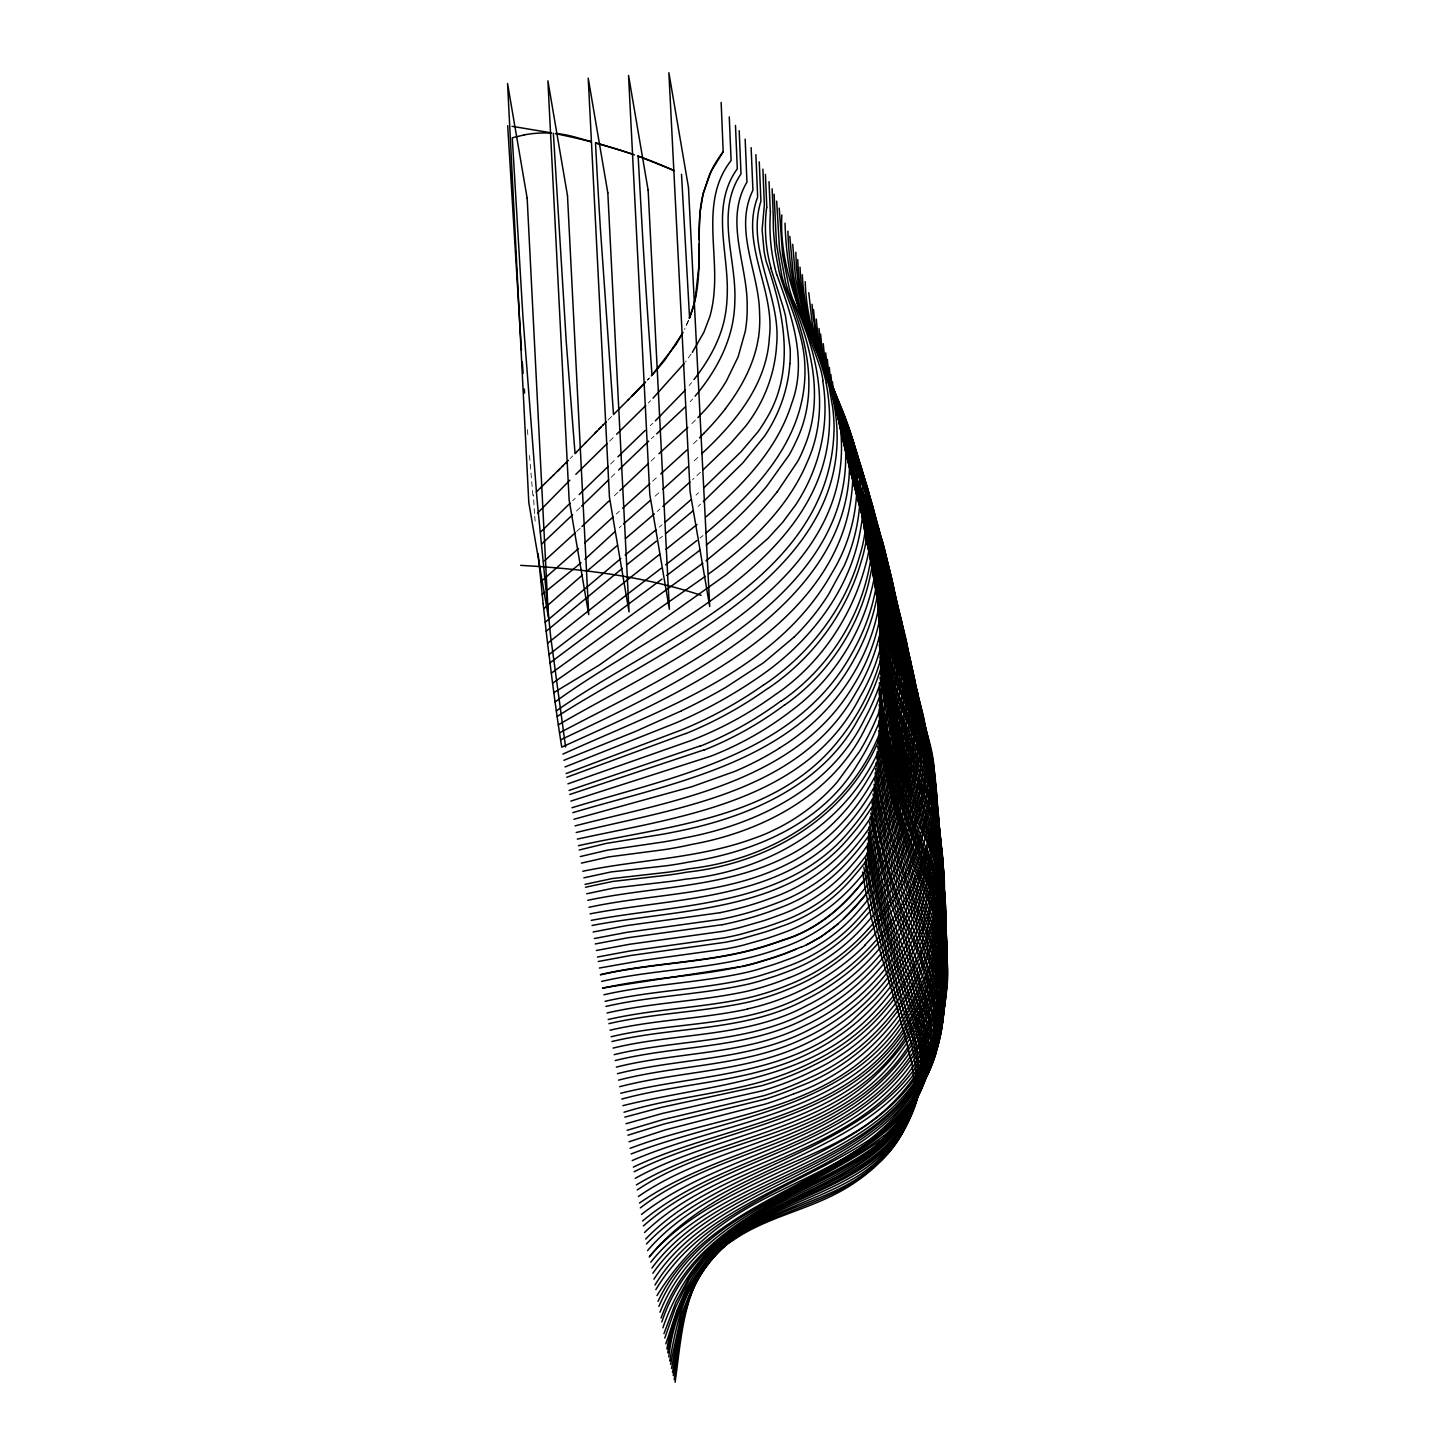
<?xml version="1.0" encoding="UTF-8"?>
<svg xmlns="http://www.w3.org/2000/svg" width="1455" height="1455" viewBox="0 0 1455 1455"><rect width="100%" height="100%" fill="white"/><g stroke="black" fill="none" stroke-linecap="round" stroke-linejoin="round"><path stroke-width="0.75" stroke-dasharray="5 3.75" d="M688.524 320.282L684.505 329.412M688.288 320.882L684.941 328.484M691.234 353.911L685.469 361.822M689.179 385.557L691.598 382.592M647.548 379.973L649.421 377.954M649.185 378.227L647.457 380.082M570.233 458.507L572.761 455.924M648.202 403.071L650.621 400.616M608.026 420.022L611.682 416.366M534.476 513.579L533.439 494.773M610.645 464L615.465 459.216M611.209 477.313L616.156 472.439M695.435 420.095L690.379 425.024M609.627 441.138L614.319 436.536M697.109 440.247L692.271 444.957M580.108 507.577L574.125 513.324M572.67 500.72L575.252 498.247M614.392 495.791L618.466 491.899M650.258 425.66L652.804 423.241M697.836 457.452L691.725 463.127M576.58 531.548L580.618 527.783M651.094 460.962L656.314 456.124M700.492 472.257L692.58 479.623M695.963 495.137L698.582 492.718M616.265 514.07L619.43 511.178M651.367 438.664L654.004 436.264M652.568 481.241L658.006 476.403M619.303 527.747L621.358 525.892M698.054 506.431L700.692 504.067M658.769 492.899L652.549 498.428M657.205 511.433L660.061 508.923M659.188 527.183L662.17 524.709M699.964 538.041L703.038 535.531M659.479 538.659L662.534 536.204M534.694 516.143L535.276 522.472M532.857 495.337L529.438 454.597M527.419 429.607L528.074 437.9M692.653 398.961A224.125 208.32 -9.7 0 1 690.179 401.726"/><path stroke-width="1.5" d="M699.164 229.963L699.146 237.292M699.182 229.144L699.819 214.522M919.142 724.736L918.632 743.523M877.838 588.329C875.91 636.835 891.333 683.523 913.358 726.154C925.398 751.107 934.874 777.643 937.165 805.433C940.676 845.119 932.146 885.513 915.104 921.379C893.134 967.229 856.649 1006.278 810.853 1028.885C751.18 1060.859 681.522 1057.512 617.429 1073.681M699.127 263.355L699.237 248.696M878.074 590.421C876.983 659.388 934.656 712.986 934.692 782.335C937.202 820.856 927.271 859.378 910.339 893.788C888.641 939.257 851.502 976.778 806.379 999.185C746.561 1031.759 676.357 1025.957 611.937 1041.525M699.109 264.173L695.326 298.202M878.402 593.276C880.402 660.334 936.438 713.441 934.474 782.135C936.147 820.056 925.689 857.686 908.72 891.351C886.368 937.147 848.138 974.468 802.251 996.493C743.105 1027.357 674.374 1021.428 611.118 1036.76M878.729 596.15C875.31 668.136 935.711 723.79 935.965 795.521C938.02 834.006 928.454 872.618 911.376 906.992C889.332 952.279 852.248 989.891 806.961 1012.062C747.47 1043.762 678.03 1038.943 614.174 1054.657M879.02 598.732C879.111 669.664 939.748 725.609 935.656 798.122C935.983 834.461 926.071 870.454 909.739 902.755C887.786 947.132 851.011 983.653 806.67 1005.623C747.015 1037.779 677.193 1032.432 613.064 1048.091M879.347 601.588C874.2 679.249 941.276 739.431 937.42 817.219C937.165 853.539 927.817 889.733 911.03 921.888C888.041 967.211 850.102 1004.696 803.869 1026.066C745.451 1055.184 678.339 1051.492 616.302 1067.115M880.311 610.154C872.454 690.652 940.221 752.981 939.202 832.296C939.348 869.308 930.582 906.592 913.14 939.293C889.296 983.653 852.521 1021.701 806.67 1043.271C748.27 1071.989 681.54 1070.589 619.648 1086.703M919.014 733.957L918.287 748.143M922.161 747.306L920.451 770.732M879.657 604.462C877.401 678.23 941.021 735.903 936.802 810.635C936.765 846.956 927.217 883.076 910.594 915.286C888.332 959.463 851.775 996.166 807.216 1017.845C747.87 1049.164 678.776 1044.745 615.174 1060.55M879.984 607.281C872.927 686.378 939.821 747.524 938.584 825.694C938.821 863.543 929.672 901.591 911.867 935.019C888.005 979.888 849.938 1017.354 803.578 1038.543C745.651 1066.406 679.721 1064.333 618.52 1080.137M779.516 748.034C828.659 717.988 866.071 668.336 877.82 611.609C892.37 554.119 872.4 496.519 847.501 445.121A306.769 285.162 -9.7 0 1 829.314 367.442M699.891 213.721L703.02 194.315L708.912 176.219A117.109 108.852 -9.7 0 1 709.913 173.927L710.258 173.181A110.18 102.414 -9.7 0 1 723.19 151.72L721.153 102.414M917.85 752.762L918.214 747.852M920.997 766.13L922.07 728.864M917.305 757.364L917.778 752.471M916.686 761.965L917.25 757.073M920.378 770.423L917.196 789.137M675.102 1382.25C682.268 1332.162 683.668 1270.488 732.356 1240.788A148.774 138.298 -9.7 0 1 741.486 1234.877C772.387 1216.435 808.289 1208.941 839.79 1191.736A179.965 167.289 -9.7 0 0 857.413 1180.823C880.893 1164.309 901.773 1141.866 910.175 1113.875M674.211 1379.649C679.685 1342.947 681.231 1303.589 701.419 1271.215A96.685 89.864 -9.7 0 1 706.675 1263.795C740.831 1220.963 798.486 1212.87 844.191 1187.789A163.124 151.629 -9.7 0 0 875.928 1164.8C916.104 1132.881 924.343 1077.209 907.411 1031.159C889.205 977.542 873.618 922.961 863.797 867.125M673.229 1375.575L681.14 1326.596L689.415 1297.824M916.614 761.656L915.104 771.095M672.501 1372.52L680.449 1327.124L689.288 1297.514M919.742 775.024L916.086 793.793M758.492 337.269C754.527 363.623 741.45 387.667 725.445 408.619M668.773 1356.951C675.065 1301.516 705.057 1248.79 754.508 1221.291C803.869 1188.553 869.635 1176.277 903.992 1124.133A138.898 129.113 -9.7 0 0 919.669 1090.068C930 1055.675 921.379 1019.264 909.375 986.526C889.787 938.748 877.438 888.496 867.944 837.844M671.519 1368.428L680.813 1321.286L691.434 1290.803A147.392 137.006 -9.7 0 1 726.736 1244.28M669.755 1361.025C674.811 1332.689 680.685 1303.771 695.308 1278.599A132.096 122.784 -9.7 0 1 702.165 1268.105L710.586 1257.611M670.537 1364.353L681.122 1315.411L693.562 1284.074M915.886 766.239L913.049 780.426M667.809 1352.859C676.229 1294.277 711.531 1240.751 765.003 1214.252C812.836 1186.098 872 1169.802 904.428 1121.423A140.789 130.859 -9.7 0 0 921.67 1083.047C930.982 1048.528 921.943 1012.462 909.83 979.87C890.024 932.582 877.802 882.639 868.399 832.369M695.144 299.002L693.326 306.187M666.881 1349.021C677.102 1293.368 710.004 1241.351 761.129 1215.18C805.634 1189.681 857.65 1173.949 892.77 1134.627A140.953 131.023 -9.7 0 0 901.827 1123.351A145.391 135.133 -9.7 0 0 922.234 1081.411C932.801 1045.436 923.07 1007.606 910.266 973.595C890.26 926.762 878.147 877.147 868.817 827.222M914.067 775.46L909.12 793.975M925.853 824.458L917.359 852.139A287.817 267.52 -9.7 0 1 897.335 894.498M927.453 830.969L920.542 854.121A285.144 265.046 -9.7 0 1 895.553 906.119L874.182 935.001A215.54 200.353 -9.7 0 1 864.743 945.168M916.013 793.484L913.522 803.051M935.583 1053.365C950.733 1008.679 930.4 963.974 914.177 922.943C895.025 880.111 882.548 834.661 873.582 788.701M914.777 798.122L912.103 807.652M693.089 306.969L689.434 317.972M910.557 789.665L904.537 807.962M664.771 1338.054L675.557 1307.317L688.106 1281.509M665.844 1343.893L677.048 1310.137L686.524 1288.257A168.671 156.794 -9.7 0 1 720.389 1243.17C771.459 1194.628 848.229 1184.061 895.298 1130.48A139.916 130.059 -9.7 0 0 906.138 1116.331A145.245 135.024 -9.7 0 0 926.78 1064.533C932.801 1028.139 920.651 991.964 907.556 958.463C888.841 914.868 878.474 868.38 869.417 821.966M937.093 1032.159L943.404 1008.77A242.148 225.089 -9.7 0 0 946.023 992.947C952.443 956.844 939.53 921.724 925.053 889.314C902.573 840.681 888.769 788.792 878.584 736.339M910.612 812.236L912.03 807.343M663.953 1333.635L675.811 1302.352L689.761 1276.326A154.466 143.59 -9.7 0 1 696.054 1267.396L704.657 1257.029M886.55 712.859C861.669 802.924 779.625 858.323 689.725 868.69A351.546 326.775 -9.7 0 1 667.572 872.254L612.282 878.529L585.037 884.367M887.241 715.733C862.142 807.07 778.37 862.106 687.451 872.091A356.912 331.758 -9.7 0 1 668.063 875.092L612.791 881.439L585.528 887.241M888.805 722.262C863.997 814.291 777.225 870.199 685.796 879.129A387.812 360.494 -9.7 0 1 669.173 881.566L613.919 888.023L586.656 893.788M890.387 728.773C873.546 783.136 836.389 832.406 784.645 857.577C723.353 888.096 653.222 886.313 587.765 900.318M892.061 735.757C875.146 790.083 838.08 839.553 786.227 864.652C724.826 895.316 654.532 893.134 588.966 907.302M906.156 803.415L907.702 798.85M910.539 811.926L905.519 826.185M934.365 1052.147C952.134 1011.771 941.785 967.52 924.653 929.108C902.755 878.893 884.949 826.913 875.11 772.878M928.381 1071.753C947.569 1027.667 930.909 980.434 914.158 938.711C894.407 894.17 881.548 846.956 872.454 799.177M908.957 816.491L892.606 854.503M689.306 318.318C703.62 283.907 697.109 246.241 700.237 210.193A145.591 135.333 -9.7 0 1 703.383 192.788L711.113 171.326L723.226 151.738M902.737 812.799L904.483 807.671M926.435 1076.391C946.605 1031.668 929.981 983.253 912.831 940.748C893.388 896.68 881.093 849.92 872.072 802.705M932.619 1058.913C951.534 1018.882 941.858 974.268 924.725 935.729C902.9 885.113 884.258 833.042 874.546 778.589M662.88 1327.797C676.411 1288.493 700.419 1252.537 734.921 1228.729A351.764 326.975 -9.7 0 1 745.96 1220.763C785.682 1191.736 833.188 1175.986 873.236 1147.595A159.122 147.901 -9.7 0 0 928.69 1069.407L932.91 1050.274L934.037 1030.977A138.261 128.513 -9.7 0 0 933.419 1021.756L929.327 999.021A362.804 337.233 -9.7 0 0 923.834 979.451C902.755 923.47 880.566 867.544 871.527 807.943M900.845 817.619L902.682 812.508M895.025 786.646L884.313 810.126M898.863 822.384L900.79 817.31M903.519 830.696C890.533 864.034 868.981 893.388 843.755 918.523M661.807 1321.977C694.653 1222.418 803.124 1194.628 880.239 1140.52M898.808 822.093L894.643 831.842M661.079 1318.03C696.727 1218.272 807.889 1194.009 883.785 1135.755M896.735 826.84L892.37 836.498M659.988 1312.21C699.509 1211.833 814.873 1193.027 889.005 1128.698A167.252 155.467 -9.7 0 0 932.764 1060.222C948.733 1016.863 930.563 972.34 914.668 932.055C894.989 887.987 882.112 841.245 873.018 793.939M920.888 955.553C898.481 1001.458 862.688 1041.525 816.237 1063.932A283.616 263.628 -9.7 0 1 761.693 1085.703L661.225 1107.4L624.832 1117.149M890.005 841.117L892.315 836.207M682.995 332.395L676.32 343.98M658.915 1306.372C702.238 1205.595 822.366 1192.554 894.207 1121.66M682.45 333.45L665.081 359.731M887.532 845.682L889.951 840.826M884.64 850.684L887.477 845.373M890.042 858.777L877.601 878.42M658.006 1301.388C716.951 1176.095 909.684 1184.843 939.675 1038.088C950.224 994.929 928.545 953.953 913.576 914.813C894.971 873.145 882.912 828.895 874.055 784.227M897.28 894.479C873.073 936.056 835.497 969.921 790.847 988.163A244.585 227.362 -9.7 0 1 746.415 1002.55C700.983 1012.153 654.168 1013.153 608.881 1023.647M884.585 850.393C861.16 889.532 828.422 926.526 783.39 940.148A414.839 385.611 -9.7 0 1 766.858 945.75C712.968 963.137 655.441 962.137 600.533 974.85M881.566 855.322C858.032 892.17 826.495 926.926 783.336 939.839A413.729 384.575 -9.7 0 1 766.803 945.441C712.914 962.846 655.405 961.846 600.479 974.559M675.866 344.69L652.004 375.135L648.039 319.973A387.539 15.732 86.2 0 1 642.71 237.765L638.145 156.176M692.362 352.31L703.856 332.358L709.876 316.499A140.789 130.859 -9.7 0 0 714.078 292.055C717.933 248.205 701.074 198.662 731.101 160.541L729.264 116.927M655.841 1289.657C702.929 1211.324 795.503 1187.498 867.78 1140.884M655.005 1285.056C720.443 1176.64 886.022 1180.114 932.364 1055.784C952.207 1014.044 944.259 966.757 925.544 926.399C903.41 875.619 885.495 823.039 875.564 768.422M653.913 1279.181C722.953 1173.603 890.315 1176.186 934.346 1049.019C952.37 1007.806 944.786 961.719 926.453 922.234C903.955 871.018 886.222 817.837 876.146 762.711M874.237 883.476C855.158 909.83 831.533 933.946 801.341 947.223M649.185 1257.047C678.539 1220.709 719.716 1196.865 761.311 1177.004A558.047 518.726 -9.7 0 1 776.934 1169.638C814.473 1152.833 854.194 1138.046 885.131 1109.947A192.969 179.383 -9.7 0 0 936.965 1032.122M693.962 379.591C707.276 362.531 718.534 343.38 723.772 322.21A144.482 134.297 -9.7 0 0 727.082 297.802C729.773 254.952 709.567 207.174 737.303 168.798L735.484 125.476M652.84 1273.307C724.517 1171.33 890.133 1173.421 934.165 1047.2C951.643 1006.296 947.078 960.009 928.345 920.524C905.192 868.053 886.986 813.527 876.71 757M777.006 492.172L797.795 461.253A144.682 134.497 -9.7 0 0 804.179 447.431C825.676 396.197 809.98 340.488 788.628 292.237A193.297 179.674 -9.7 0 1 785.464 281.779L779.534 249.296L776.679 201.172M684.25 363.386L653.059 398.143M664.553 360.385L659.752 366.26M651.876 1268.087C726.081 1167.692 894.989 1171.093 935.565 1041.198C951.952 1000.003 947.187 953.989 928.254 914.649C905.028 862.524 887.423 808.107 877.129 751.889M659.206 366.915L651.276 375.936M685.469 389.922L655.35 420.841M650.785 1262.213C728.919 1163.873 901.3 1167.292 937.82 1032.013C953.243 990.309 946.041 944.75 927.162 905.574C904.101 854.667 887.841 801.068 877.601 746.124M647.602 1250.536C730.119 1153.87 908.938 1156.507 941.039 1013.789C954.171 971.74 945.568 927.017 926.671 888.278C903.391 838.171 888.896 784.718 878.675 730.556M868.435 928.799C847.065 952.934 820.147 972.086 790.229 984.126A251.224 233.528 -9.7 0 1 747.433 998.021C701.456 1007.933 654.041 1008.933 608.172 1019.518M713.896 1256.665C752.253 1213.888 811.963 1204.722 858.959 1175.367A143.481 133.369 -9.7 0 0 873.546 1164.437A147.228 136.843 -9.7 0 0 894.479 1142.557C924.944 1107.601 923.452 1058.04 908.629 1016.936C889.733 965.392 875.364 912.321 865.634 858.286M537.604 513.033L569.869 480.205M645.656 381.992L628.251 399.798M644.583 383.138L641.091 386.775M697.927 417.585L705.166 409.855A190.932 177.474 -9.7 0 0 726.463 380.864L738.14 356.802L745.233 331.522A150.593 139.989 -9.7 0 0 747.179 307.205C748.052 265.647 723.79 221.16 746.961 182.057L745.16 139.189M640.509 387.376L639.345 388.576M579.49 449.049L586.22 442.156M704.22 433.063L699.491 437.864M575.744 452.887L580.29 448.231M585.201 443.175L596.859 431.28M638.745 389.176L637.581 390.395M576.198 452.414L575.052 453.596L566.286 342.362L553.373 133.26M685.269 406.945L656.66 433.863M594.64 433.554L599.496 428.625M635.799 392.195L636.981 390.995M635.217 392.795L631.634 396.397M600.097 428.006L603.152 424.933M568.432 460.326L553.027 475.603M598.823 429.298L600.788 427.315M540.387 532.239L570.087 503.194M649.712 1256.338C731.501 1160.417 906.611 1162.345 939.966 1022.865C954.698 979.67 944.222 933.874 925.016 894.061C902.609 845.119 888.187 793.139 878.056 740.359M606.189 421.859L602.752 425.333M565.504 463.272L567.159 461.617M645.765 405.527L616.665 434.245M628.651 399.398L613.501 414.529L600.278 227.016A439.119 17.824 86.2 0 1 595.495 142.917M562.267 466.509L563.34 465.436M646.475 1243.97C733.356 1151.924 913.394 1150.305 941.985 1004.714C954.571 961.282 943.167 916.268 923.961 876.819C901.591 828.604 888.914 776.825 878.856 724.826M536.277 491.972L545.207 483.224M557.501 471.22L559.611 469.147M608.226 466.382L579.145 494.555M617.902 456.834L645.147 430.462M575.834 474.33L607.281 443.448M618.63 470.001L648.73 441.083M541.769 486.57L540.696 487.643M608.736 479.75L581.618 506.122M550.226 478.349L553.864 474.785M544.97 483.46L551.081 477.495M572.633 514.743L541.86 543.897M701.856 453.633C734.957 422.859 766.894 384.502 769.368 337.324C775.224 289.618 739.868 243.985 757.655 197.025L755.873 154.685M619.812 490.608L648.494 463.399M608.972 500.957L581.964 526.528M793.757 637.326L763.802 662.571L726.1 687.197A595.841 553.846 -9.7 0 1 681.467 710.768M703.802 487.862L740.959 451.832L757.946 431.862A138.734 128.949 -9.7 0 0 765.203 420.731C796.176 371.734 784.081 312.479 766.185 261.445A182.948 170.053 -9.7 0 1 764.057 251.006L762.111 229.799L764.366 204.937L762.875 169.198M687.397 449.613L660.716 473.966M703.129 469.801L730.355 443.648L745.76 426.042A161.396 150.011 -9.7 0 0 775.169 358.239A150.629 140.026 -9.7 0 0 776.606 344.999C781.39 295.856 745.869 250.133 760.91 201.117L759.255 161.905M645.638 1239.06C718.115 1163.836 837.352 1158.598 904.792 1077.609C936.165 1038.106 952.425 985.708 945.241 935.456A155.812 144.827 -9.7 0 0 942.967 924.252L935.929 902.264L912.267 844.955L900.736 812.654L891.497 778.352L878.929 720.516M687.815 427.461L658.933 453.705M575.234 532.803L544.552 560.793M689.925 482.06L662.898 506.431M613.101 516.962L584.783 542.861M687.633 466.891L662.898 489.207M622.595 508.286L649.839 483.678M703.329 501.684L742.741 462.999L764.584 436.082A163.597 152.066 -9.7 0 0 789.883 363.586M615.192 531.439L584.965 559.247M690.688 499.956L665.135 522.218M578.526 548.535L540.878 581.691M543.697 608.845L582.491 574.961M623.431 524.055L650.476 500.265M545.17 622.267L620.849 558.556M644.529 1232.512C720.571 1159.544 843.082 1154.579 908.247 1068.116C937.384 1028.649 952.625 977.724 944.841 928.854A161.05 149.701 -9.7 0 0 942.476 917.65C918.069 850.902 887.877 786.355 879.038 714.732M654.35 513.924L625.505 538.605M692.707 511.105L665.59 533.73M706.057 516.852C742.068 485.715 777.297 449.795 791.793 403.199C807.725 359.985 791.575 315.48 776.843 274.649M546.189 631.234L622.322 568.359M726.682 1244.225C766.621 1208.196 821.711 1198.156 865.416 1168.292A143.008 132.914 -9.7 0 0 879.111 1157.271A146.173 135.879 -9.7 0 0 898.863 1135.264C927.89 1099.653 924.452 1050.801 909.757 1010.243C890.424 959.391 876.383 906.738 866.671 853.23M542.188 594.531L544.679 592.421M587.456 570.742L617.557 545.298M706.093 532.985C752.562 493.718 800.414 444.848 804.67 380.573A149.192 138.68 -9.7 0 0 804.906 367.642C804.488 337.178 791.356 309.26 781.753 280.96A193.879 180.22 -9.7 0 1 778.934 270.776L775.297 251.351L773.533 231.636A303.822 282.416 -9.7 0 1 773.278 215.849L772.132 188.804M838.444 923.725L821.093 936.838L806.434 944.877M643.401 1225.947C721.353 1156.434 842.918 1150.923 907.538 1064.096C937.275 1023.938 953.098 972.031 944.441 922.234A166.907 155.139 -9.7 0 0 941.985 911.048A182.839 169.944 -9.7 0 0 940.076 904.373C914.213 841.063 888.205 777.461 879.147 708.967M832.078 385.066L842.609 412.511A258.026 239.839 -9.7 0 1 844.591 418.749L849.12 436.427A232.764 216.358 -9.7 0 1 852.066 454.56C866.543 617.411 681.267 692.616 561.757 747.143A840.444 34.102 86.2 0 1 555.082 702.001A894.407 36.302 86.2 0 1 552.245 680.649L547.571 643.292L659.697 554.282M547.135 590.366L574.58 568.159A353.383 328.484 -9.7 0 0 580.963 562.758M696.963 524.528L665.972 549.39M656.205 529.656L625.159 555.046M726.609 1236.15C767.021 1201.666 819.147 1186.334 862.888 1157.125A211.502 196.607 -9.7 0 0 871.781 1150.76L888.423 1136.646L900.663 1123.424A136.825 127.185 -9.7 0 0 910.757 1109.31A144.863 134.66 -9.7 0 0 929.909 1052.692A136.77 127.131 -9.7 0 0 930.473 1040.561L928.708 1019.9L923.579 996.239L889.751 900.263L880.657 865.78L870.217 816.91M706.293 545.116L721.516 532.403A406.654 377.991 -9.7 0 0 766.73 486.225L788.974 455.233A157.413 146.318 -9.7 0 0 796.031 441.392C820.82 390.959 805.724 334.45 784.736 285.871A192.751 179.165 -9.7 0 1 781.771 275.559L776.424 243.785L774.115 194.188M626.978 564.631L656.405 541.115M696.872 540.533L665.644 564.849M642.564 1221.036C722.462 1153.651 844.991 1147.977 908.557 1059.04C937.711 1018.664 953.28 966.902 944.131 917.287A170.963 158.922 -9.7 0 0 941.621 906.101A199.335 185.276 -9.7 0 0 938.257 895.043C911.648 833.879 888.532 771.15 879.238 704.657M548.935 654.605L661.134 568.305M700.073 550.063L666.772 575.471M705.984 560.884L736.612 535.658A362.586 337.033 -9.7 0 0 776.915 492.117M549.972 662.88L661.97 579.072M733.975 1237.132C775.333 1203.758 829.532 1192.827 871.891 1161.199A136.534 126.912 -9.7 0 0 884.513 1150.105A142.244 132.223 -9.7 0 0 905.683 1123.151C929.436 1087.231 923.98 1041.926 910.248 1003.568C890.606 953.243 876.838 900.881 867.144 847.756M638.381 1196.501C721.316 1138.792 841.863 1138.829 902.791 1048.855C937.748 1001.731 956.499 939.202 939.584 881.475A209.738 194.97 -9.7 0 0 936.02 870.545C908.338 810.908 888.114 748.288 879.347 682.886M702.82 563.303L551.281 673.21M641.437 1214.47C723.808 1149.777 847.992 1144.285 909.902 1052.292C938.493 1011.698 952.752 959.954 943.658 910.666A169.908 157.922 -9.7 0 0 941.112 899.499A186.258 173.145 -9.7 0 0 939.148 892.843C912.703 830.314 888.059 766.803 879.293 698.855M785.063 704.747C851.193 658.315 889.896 571.36 868.344 491.608M708.585 573.961C748.907 544.697 787.373 509.123 807.107 462.363C831.569 408.819 816.437 349.164 792.502 298.602A195.989 182.184 -9.7 0 1 789.156 287.981L782.608 254.807L779.225 208.156M705.366 576.326L552.573 683.213M781.426 700.946C846.01 656.751 885.204 574.07 869.253 496.1M640.327 1207.905C694.508 1166.219 763.438 1153.269 823.184 1122.078A284.18 264.155 -9.7 0 0 850.029 1106.273C915.541 1063.896 957.645 982.289 943.076 904.064A174.6 162.305 -9.7 0 0 940.457 892.915A218.614 203.209 -9.7 0 0 935.42 877.492C908.229 818.765 888.368 757.109 879.075 692.871M553.809 692.635L599.424 664.971L725.663 575.089L767.767 538.641L782.772 522.2L795.976 504.449A194.661 180.947 -9.7 0 0 822.73 380.774M639.491 1203.067C726.791 1141.684 858.159 1137.755 914.777 1035.76C941.767 992.346 954.043 938.038 939.966 888.059A241.33 224.325 -9.7 0 0 933.201 868.289C905.847 811.454 888.55 750.762 878.929 688.47M767.785 688.597C812.272 658.697 846.283 613.173 861.16 561.594C880.766 500.174 853.43 439.501 829.75 383.774M637.254 1189.935C711.331 1140.174 811.235 1139.174 876.728 1074.172C906.283 1046.327 927.599 1010.061 938.948 971.158C953.916 924.016 943.677 873.382 921.488 830.35C898.208 782.372 889.06 729.555 880.02 677.466M763.511 685.105C809.053 654.695 844.882 608.645 859.741 555.664C879.202 493.973 851.393 433.535 827.859 377.627M739.904 1231.403C787.592 1195.555 852.157 1185.952 892.643 1140.12A139.553 129.713 -9.7 0 0 913.394 1107.328C930.218 1071.753 922.488 1031.122 909.793 995.675C890.151 946.587 877.11 895.225 867.507 843.318M869.09 1151.687C825.858 1181.533 774.478 1197.701 733.229 1230.766A217.322 202.009 -9.7 0 0 704.584 1256.975M555.082 701.965C662.243 623.213 857.813 551.19 826.131 383.029M636.399 1184.879C723.117 1132.627 843.773 1131.208 904.428 1039.252C936.493 993.983 954.153 936.02 942.022 880.821A167.943 156.122 -9.7 0 0 939.075 869.781L910.739 800.777L899.681 768.331A400.016 371.825 -9.7 0 1 895.589 752.926L880.53 673.265M556.319 710.913C659.17 638.29 833.551 577.49 834.097 425.678A224.816 208.974 -9.7 0 0 832.66 407.218L829.568 389.431M557.12 716.551C669.264 644.238 872.618 565.104 831.805 393.614A250.205 232.582 -9.7 0 0 824.458 369.734M635.271 1178.314C723.644 1129.226 844.1 1126.988 904.719 1034.869C936.947 988.818 953.662 929.945 941.476 874.219A164.579 152.975 -9.7 0 0 938.475 863.179L910.939 796.667L899.754 764.275A392.959 365.26 -9.7 0 1 895.007 746.379L880.511 667.409M558.32 724.881C674.902 656.551 879.948 574.143 835.243 400.016M559.52 732.865C679.794 669.1 886.404 581.6 838.698 406.418A269.139 250.187 -9.7 0 0 833.497 390.086L827.804 375.135M634.162 1171.748C725.499 1125.315 849.083 1122.205 907.884 1025.684C937.929 979.688 953.098 921.997 940.785 867.617A167.125 155.358 -9.7 0 0 937.711 856.595L910.084 790.101L899.717 760.219A388.649 361.258 -9.7 0 1 894.279 739.831L880.166 661.352M560.593 739.868C684.65 680.922 891.988 588.275 841.808 412.292A252.606 234.819 -9.7 0 0 839.881 406.054L815.491 344.58A299.584 278.469 -9.7 0 1 797.722 259.572M633.362 1167.11C725.299 1123.315 848.683 1119.241 907.065 1023.302C937.857 976.796 953.007 918.05 940.294 862.979A168.707 156.831 -9.7 0 0 937.184 851.957L910.43 787.937L899.899 758.091A387.539 360.24 -9.7 0 1 893.752 735.212L879.929 657.06M681.486 710.804L635.399 731.483L563.922 760.292M632.234 1160.544C726.481 1119.623 850.32 1114.748 908.175 1016.572C938.402 969.885 952.625 911.139 939.603 856.377A171.035 158.995 -9.7 0 0 936.42 845.373L910.539 783.827L899.863 754.017A384.793 357.675 -9.7 0 1 893.024 728.664L879.602 651.003M562.903 754.126C660.334 709.804 776.643 671.81 832.205 572.488C859.068 528.583 863.997 473.712 847.392 425.187A268.575 249.642 -9.7 0 0 845.337 418.967L833.533 389.049M801.323 946.932L785.627 953.516A410.837 381.883 -9.7 0 1 772.514 958.081L756.818 962.883A285.835 265.701 -9.7 0 1 747.179 965.411L742.068 966.629M631.124 1153.979C727.427 1116.331 852.175 1109.747 909.302 1009.825C938.821 962.937 952.498 904.228 938.948 849.775A175.819 163.433 -9.7 0 0 935.656 838.789L909.648 777.261L899.045 747.452A379.973 353.183 -9.7 0 1 892.279 722.098L879.257 644.929M793.648 1093.869C873.837 1065.988 932.71 989.909 942.549 906.101A210.466 195.643 -9.7 0 0 942.913 864.616M789.265 977.724C817.019 966.975 842.136 949.788 862.269 927.854A253.861 235.965 -9.7 0 0 897.717 879.238L909.193 855.704A319.373 296.875 -9.7 0 0 914.831 841.481L923.252 813.8A240.493 223.543 -9.7 0 0 927.562 744.669M796.121 949.151L785.573 953.225A415.475 386.212 -9.7 0 1 772.46 957.79L756.764 962.592A283.507 263.537 -9.7 0 1 747.143 965.12C699.782 976.651 650.367 977.178 602.825 988.236M685.778 733.484L566.813 777.261M699.928 746.015L569.051 790.447M704.093 749.871L569.742 794.485M630.088 1148.359C714.114 1116.076 816.873 1112.948 881.384 1042.035A254.752 236.801 -9.7 0 0 915.668 994.911L925.071 976.36A223.779 208.01 -9.7 0 0 930.8 962.119L940.003 928.563L944.35 893.079A189.768 176.401 -9.7 0 0 940.494 851.557A180.384 167.671 -9.7 0 0 935.692 834.788L907.065 766.694L895.534 731.72A367.842 341.925 -9.7 0 1 890.733 711.44L879.257 639.927M565.049 766.949L675.938 722.917A454.451 422.441 -9.7 0 0 756.018 679.012C807.289 644.947 849.756 592.294 860.323 530.475C874.655 459.053 831.969 396.087 809.98 331.34M629.033 1141.793L665.19 1129.935L765.566 1103.999A347.072 322.61 -9.7 0 0 793.63 1093.851M566.177 773.533L681.558 729.937A399.507 371.352 -9.7 0 0 763.438 685.014M627.923 1135.209L664.135 1123.987L764.548 1099.325M567.923 783.845L690.252 740.831A355.547 330.503 -9.7 0 0 775.26 694.672C819.11 665.008 850.648 618.757 864.761 567.977C883.24 507.231 855.304 447.794 832.387 392.759M627.087 1130.299L663.353 1119.513L763.784 1095.724A312.734 290.691 -9.7 0 0 809.999 1077.591C892.151 1041.544 947.351 951.752 943.022 862.251A211.048 196.17 -9.7 0 0 932.51 812.909L904.846 748.961A307.805 286.108 -9.7 0 1 899.445 734.011L889.478 694.599L880.111 632.216M570.851 801.105L710.895 756.163A310.206 288.345 -9.7 0 0 791.011 710.949C830.987 681.486 859.814 637.454 871.709 589.33C886.677 530.566 864.87 472.275 840.353 419.567A323.701 300.894 -9.7 0 1 823.275 343.689M625.959 1123.733L662.298 1113.457L762.729 1090.704A297.093 276.159 -9.7 0 0 813.109 1070.735C884.022 1037.851 933.546 965.192 941.912 887.914A209.247 194.497 -9.7 0 0 942.804 864.852A215.904 200.681 -9.7 0 0 936.056 819.456A213.539 198.498 -9.7 0 0 931.873 806.306L903.992 742.396A275.65 256.226 -9.7 0 1 898.608 727.445L889.005 688.488L880.475 629.488M571.979 807.725C672.756 776.806 795.303 755.09 851.321 654.386C866.489 628.014 876.547 598.423 878.093 567.905C883.585 519.271 862.833 474.203 843.809 430.971A321.173 298.53 -9.7 0 1 825.749 352.91M572.815 812.672C673.701 782.535 796.74 762.438 852.83 661.57C868.035 635.198 877.874 605.553 879.748 575.089C885.313 526.601 865.216 481.314 845.846 438.282A316.772 294.456 -9.7 0 1 827.349 359.385M573.943 819.274L691.78 786.737L734.284 771.587A299.603 278.487 -9.7 0 0 779.571 748.106M575.071 825.894C675.356 799.941 796.994 782.317 854.449 683.868C872.582 654.423 882.221 620.176 883.967 585.747C888.641 537.95 867.835 494.045 849.083 451.65M576.198 832.515C676.902 807.98 799.577 793.139 855.922 692.616C873.964 663.153 883.694 628.996 885.695 594.604C890.733 546.062 870.072 501.157 850.684 458.198M577.308 839.117C679.958 816.582 806.634 802.087 860.16 696.672C902.918 623.468 891.533 536.84 852.266 464.727M578.435 845.701C669.155 825.312 777.334 819.092 839.444 739.376C883.058 684.705 901.063 609.463 882.403 541.569M579.163 849.993L606.353 843.391L661.516 834.424A405.163 376.609 -9.7 0 0 675.356 831.787C746.906 817.765 822.366 786.337 858.414 718.825C890.769 665.026 899.954 597.241 881.13 537.15M623.995 1112.238C668.773 1098.38 715.842 1094.542 760.91 1081.92A275.086 255.698 -9.7 0 0 818.583 1058.803C875.292 1029.467 917.796 974.759 934.474 913.376A268.884 249.933 -9.7 0 0 937.675 899.499L940.53 881.021A224.961 209.12 -9.7 0 0 936.947 816.855A218.596 203.191 -9.7 0 0 930.563 794.812C905.228 741.395 883.112 686.087 880.548 626.068M580.29 856.558L607.481 850.157L662.698 842.063A369.17 343.162 -9.7 0 0 684.85 837.844C757.564 824.294 831.46 787.773 864.961 718.37C893.897 664.899 900.827 599.205 881.766 541.333A228.835 212.703 -9.7 0 0 880.166 536.877C863.215 495.155 839.881 454.378 838.971 408.091M581.418 863.124L608.608 856.922L663.88 849.702A348.473 323.919 -9.7 0 0 691.543 844.464C762.584 831.678 833.551 794.685 865.834 727.154C893.443 676.302 901.518 614.919 886.823 558.847A207.683 193.042 -9.7 0 0 883.44 547.844A224.106 208.32 -9.7 0 0 881.857 543.406C865.088 501.83 841.354 461.399 840.59 415.275M583.91 877.82L611.155 871.927L666.445 865.761A325.702 302.749 -9.7 0 0 688.597 862.088C754.708 851.884 822.566 823.585 858.05 763.511C893.334 707.821 907.393 637.745 890.369 573.452A200.317 186.204 -9.7 0 0 886.659 561.521C869.999 518.908 845.155 477.895 844.136 430.844M622.886 1105.654C707.53 1084.412 805.634 1082.902 870.654 1015.699C909.102 976.541 936.183 924.98 940.421 869.781A218.905 203.482 -9.7 0 0 940.967 846.719A226.016 210.084 -9.7 0 0 929.8 788.228C905.174 735.975 882.749 682.177 880.566 623.395M582.8 871.254C639.327 859.469 698.2 858.65 753.126 838.644A177.328 164.833 -9.7 0 0 769.168 832.333L779.607 827.258A194.934 181.202 -9.7 0 0 837.08 782.244L859.523 751.508A280.851 261.063 -9.7 0 0 888.532 682.577M621.758 1099.089C684.287 1081.993 751.926 1082.411 810.726 1052.474A218.45 203.063 -9.7 0 0 875.255 1004.55C920.706 956.153 947.714 888.514 938.748 821.802A231.654 215.34 -9.7 0 0 929.036 781.644C904.373 729.264 881.33 675.393 880.602 616.229M620.703 1093.269C693.362 1075.1 774.46 1076.591 838.007 1031.559A191.351 177.856 -9.7 0 0 851.284 1021.574L874.873 999.076A293.928 273.213 -9.7 0 0 906.865 956.735C927.144 924.962 937.602 887.586 939.694 850.12A216.031 200.808 -9.7 0 0 939.493 829.659L938.875 822.039A229.453 213.285 -9.7 0 0 929.672 779.644C914.267 737.612 888.332 698.982 885.113 653.113M590.075 913.849C677.885 896.898 783.699 900.827 846.992 825.676C897.753 767.694 917.796 684.105 898.699 609.409A190.787 177.328 -9.7 0 0 894.989 597.496L876.383 554.391M591.203 920.378C680.122 903.5 788.083 907.193 850.811 829.368C899.972 771.587 919.014 689.47 900.227 615.938A189.514 176.164 -9.7 0 0 896.498 604.025L877.911 560.921A349.236 324.611 -9.7 0 1 854.449 474.348M592.076 925.471C679.994 908.502 786.1 912.758 849.374 837.316C900.5 779.48 920.378 695.763 901.427 621.03A190.623 177.183 -9.7 0 0 897.68 609.136L879.093 566.031M593.185 932L626.014 925.689L720.061 912.703M747.543 1009.079C702.128 1018.9 655.259 1019.573 610.009 1030.213M594.313 938.53L627.141 932.273L721.189 919.251A311.606 289.636 -9.7 0 0 776.661 903.1C804.615 892.861 829.805 875.583 849.429 853.194A246.677 229.29 -9.7 0 0 885.695 800.068L887.896 795.394A281.943 262.082 -9.7 0 0 911.121 688.67M595.24 943.968L628.087 937.748L722.117 924.707M740.304 966.72L602.77 987.927M596.368 950.497L629.215 944.331L723.244 931.273A297.602 276.632 -9.7 0 0 740.14 927.508L762.693 921.015A339.67 315.735 -9.7 0 0 778.88 915.322C807.089 905.41 832.351 887.932 851.739 865.179A278.105 258.517 -9.7 0 0 863.888 850.393L877.183 831.223A237.729 220.978 -9.7 0 0 885.513 816.673L898.099 788.374A288.526 268.193 -9.7 0 0 907.902 756.018M597.478 957.026L630.342 950.915L724.354 937.82A289.6 269.193 -9.7 0 0 741.268 934.11L763.802 927.635A357.421 332.231 -9.7 0 0 780.098 921.979C808.453 912.249 833.733 894.68 852.994 871.709A294.437 273.685 -9.7 0 0 865.07 856.922L884.258 827.786L899.336 794.921A313.807 291.691 -9.7 0 0 904.173 780.989L910.303 757.91A246.241 228.89 -9.7 0 0 912.776 744.105L914.74 725.681A307.496 285.835 -9.7 0 0 915.341 707.185C916.268 666.335 902.682 627.196 884.604 591.148A390.959 363.404 -9.7 0 1 870.363 552.318L864.579 529.093L861.36 505.412M524.109 134.933L512.269 137.807L522.891 316.262L536.495 492.79A212.121 8.603 86.2 0 0 537.623 505.831L550.608 636.235L565.577 746.906M598.241 961.5L631.124 955.426L725.117 942.313A284.653 264.592 -9.7 0 0 742.032 938.621L764.566 932.182A370.334 344.235 -9.7 0 0 780.917 926.526C809.362 916.923 834.697 899.281 853.849 876.183A307.351 285.689 -9.7 0 0 865.889 861.396C888.332 832.424 903.282 798.049 911.267 762.384A239.529 222.651 -9.7 0 0 913.758 748.579L915.704 730.155A309.26 287.472 -9.7 0 0 916.304 711.659C920.815 641.328 865.725 586.056 863.779 516.78M607.062 1012.971C652.931 1002.422 700.328 1001.331 746.306 991.419A264.537 245.895 -9.7 0 0 789.228 977.651M599.369 968.03L643.256 960.318L726.245 948.86A277.469 257.917 -9.7 0 0 743.141 945.204L765.694 938.821A391.65 364.059 -9.7 0 0 782.135 933.182C855.176 907.556 900.299 832.806 914.468 759.692C921.852 714.623 917.432 666.845 896.298 625.868C880.984 593.622 867.071 559.611 865.198 523.545M605.935 1006.424C652.949 995.62 701.583 994.693 748.598 984.053A252.352 234.564 -9.7 0 0 759.947 981.034L775.642 976.014A321.282 298.657 -9.7 0 0 788.301 971.322C816.31 960.937 841.481 943.586 861.324 921.27A273.667 254.389 -9.7 0 0 873.909 906.483A256.589 238.511 -9.7 0 0 896.407 872.709L911.612 839.499L921.652 807.27A224.288 208.483 -9.7 0 0 924.362 793.448L926.489 775.006A261.809 243.349 -9.7 0 0 926.762 747.306C927.472 679.976 873.145 627.614 872.636 560.793M605.062 1001.313C652.64 990.382 701.892 989.509 749.434 978.524A262.809 244.294 -9.7 0 0 759.074 975.941L774.769 970.976A343.125 318.954 -9.7 0 0 787.555 966.32C815.728 956.208 840.972 938.73 860.596 916.141A290.927 270.43 -9.7 0 0 873 901.354L886.677 882.148A242.949 225.834 -9.7 0 0 895.316 867.58L910.412 834.388L920.397 802.178A221.415 205.828 -9.7 0 0 923.088 788.355C928.436 752.944 925.944 716.006 913.613 682.231C897.644 640.928 871.818 601.77 871.709 556.028M603.934 994.765C651.531 983.926 700.764 982.871 748.307 971.976A271.03 251.933 -9.7 0 0 757.946 969.412L773.642 964.538A376.7 350.146 -9.7 0 0 786.573 959.918C815 950.17 840.317 932.546 859.65 909.557A316.553 294.256 -9.7 0 0 871.854 894.77C894.643 865.761 910.084 831.387 918.796 795.649A218.741 203.318 -9.7 0 0 921.452 781.844C926.599 746.415 924.489 709.476 912.158 675.702C895.971 634.653 870.981 595.404 870.545 549.917M601.661 981.398C656.569 968.721 714.041 969.557 767.967 952.407A419.731 390.158 -9.7 0 0 785.373 946.532C865.561 917.45 912.958 830.223 920.16 748.598A307.66 285.98 -9.7 0 0 920.651 732.884L918.669 701.601L912.012 670.682A202.045 187.804 -9.7 0 0 906.738 655.769C889.86 617.902 869.217 579.836 868.162 537.368M520.69 565.358C581.6 568.85 643.037 575.962 701.164 595.331M512.051 126.312L551.5 132.878M672.301 169.762L640.509 157.013A509.141 234.4 -2.6 0 0 637.508 155.958M895.462 634.325L898.208 640.327M895.098 626.687L897.826 632.689M898.135 640.036L900.863 646.056M892.442 620.958L895.171 626.978M892.806 628.596L895.534 634.616M897.753 632.398L900.445 638.418M889.823 615.229L892.515 621.267M900.79 645.747L903.482 651.785M888.296 618.411L892.879 628.887M900.372 638.127L902.991 644.183M889.896 615.52L885.677 605.68M903.41 651.476L906.01 657.533M882.003 579.163C899.717 614.956 913.522 653.622 912.521 694.108A283.088 263.137 -9.7 0 1 895.171 786.682M812.672 340.961C796.176 306.75 788.937 268.957 787.919 231.145M887.786 610.773L879.966 591.203M813.6 342.743L824.512 369.716M793.812 637.363A248.86 231.309 -9.7 0 0 828.55 594.477L844.173 565.831A205.391 190.914 -9.7 0 0 859.105 471.638C854.831 429.28 833.042 391.977 818.692 352.619M810.671 336.942C793.211 301.603 786.118 262.373 785.045 223.179M818.674 354.001L806.907 324.901A246.877 229.472 -9.7 0 1 802.378 310.788L795.558 277.814L792.684 244.294M811.563 337.924L818.729 355.602A277.05 257.517 -9.7 0 1 829.75 389.394M819.656 355.62L823.73 365.278M831.041 382.592L824.876 368.006M832.387 386.539C818.037 353.31 805.979 318.245 805.27 281.688M902.918 643.874L905.428 649.967M905.938 657.242L908.429 663.335M884.04 608.117L888.35 618.702M826.804 372.662L817.092 348.6M814.709 346.69L802.978 316.026A225.07 209.211 -9.7 0 1 799.304 304.168L793.321 275.377L789.81 236.347M883.767 601.188L876.565 581.4M905.356 649.676L907.702 655.805M908.357 663.025L910.685 669.173M880.166 597.732L884.113 608.408M907.629 655.514L909.775 661.716M910.612 668.882L912.758 675.084M880.839 537.04L880.075 534.803A254.443 236.51 -9.7 0 0 876.783 525.946C859.596 485.77 838.498 445.648 837.352 400.907M878.274 586.601L875.001 576.435M876.747 587.22L880.22 598.023M882.221 541.406L878.966 530.548A235.674 219.068 -9.7 0 0 877.383 526.11C860.196 484.097 837.407 442.793 836.298 396.215M905.592 639.545L898.517 619.084L883.185 584.601A393.505 365.769 -9.7 0 1 867.471 539.987L862.178 516.525L859.923 498.665M909.702 661.407L912.412 670.464M912.685 674.774L915.395 683.832M879.166 607.135L890.569 639.254L917.705 700.401A238.456 221.651 -9.7 0 1 922.47 715.078M875.055 576.744L871.836 565.104M770.968 268.411L782.917 306.332A246.022 228.69 -9.7 0 1 785.482 315.953L790.174 348.727A156.958 145.9 -9.7 0 1 789.956 363.586M873.855 576.544L876.801 587.493M873.4 571.087L870.49 559.375M868.526 491.099L860.487 465.691L836.898 408.164A322.883 300.13 -9.7 0 1 820.638 334.25M910.666 661.498C897.335 610.955 864.579 565.94 862.797 512.16M915.322 683.523L917.578 692.707M912.34 670.155L914.577 679.34M850.357 470.111L861.815 506.649L888.168 568.068A197.862 183.912 -9.7 0 1 891.879 579.981L897.153 606.953L898.954 634.526M869.526 495.555L860.578 465L834.97 401.726A320.809 298.202 -9.7 0 1 819.019 328.484M871.6 565.722L873.909 576.835M870.545 559.666L868.326 547.808M870.799 813.054L881.148 861.105L890.187 895.189L925.089 993.674L930.236 1017.063L932.018 1035.433A138.607 128.84 -9.7 0 1 932 1042.598M906.592 642.983L909.684 661.079L911.339 688.67M864.852 862.069C874.673 917.378 889.842 971.54 908.557 1024.466C922.87 1065.351 921.906 1114.294 891.206 1148.013A147.883 137.461 -9.7 0 1 869.381 1169.802A143.663 133.533 -9.7 0 1 854.121 1180.66C810.69 1206.941 756.163 1214.179 719.37 1251.336A142.736 132.678 -9.7 0 0 689.488 1297.587M917.505 692.416L921.597 719.952M914.504 679.049L916.304 688.342M849.975 467.655L846.428 440.465M862.651 872.036C871.818 939.13 898.244 1001.949 912.703 1067.624M869.381 553.918L866.634 530.293M879.511 636.981L892.315 714.969A377.809 351.201 -9.7 0 0 906.338 760.438C919.324 794.885 940.039 827.058 942.913 864.616M879.857 634.253L891.697 708.367A349.236 324.629 -9.7 0 0 905.447 753.89L933.019 817.837A202.409 188.15 -9.7 0 1 939.421 839.881A207.538 192.915 -9.7 0 1 943.64 876.401A203.464 189.132 -9.7 0 1 942.44 899.481C932.637 981.816 876.565 1057.93 798.049 1086.94A325.829 302.876 -9.7 0 1 764.566 1099.362M919.251 701.419L922.361 738.376M910.976 663.971L913.94 700.655A305.113 283.616 -9.7 0 1 913.304 719.134L911.976 732.974A259.226 240.966 -9.7 0 1 907.884 756.018M916.232 688.051L917.596 697.436M871.654 566.013L869.381 543.806M884.604 651.258L882.039 630.27M883.712 650.203L889.933 690.27L897.717 720.88A253.734 235.856 -9.7 0 0 903.1 735.83L931.127 799.741A213.994 198.917 -9.7 0 1 937.511 821.784L939.293 830.787A234.71 218.159 -9.7 0 1 920.669 955.462M877.438 600.006L875.71 576.889M927.744 744.651L923.27 717.424A229.163 213.012 -9.7 0 0 916.232 693.871C900.627 652.113 873.291 613.082 873.8 566.923M883.185 641.982L880.584 619.812M543.152 603.716L538.132 553.518M857.304 486.279L859.723 504.285L865.179 527.91A448.486 416.894 -9.7 0 0 869.854 543.624C881.039 581.218 904.828 614.647 908.266 654.55C912.049 686.887 909.193 719.952 900.518 751.326C882.603 816.364 835.788 876.128 770.623 898.317A310.697 288.799 -9.7 0 1 720.061 912.667M917.523 697.145L918.487 706.603M858.723 493.027L861.069 510.96L866.434 534.494A401.107 372.844 -9.7 0 0 881.985 579.163M867.598 542.297L866.707 530.602M881.821 626.541L880.675 613.21M849.629 453.833C852.066 500.411 874.691 541.751 891.86 584.001A193.57 179.929 -9.7 0 1 895.571 595.895L900.809 622.867L902.591 650.458M848.029 447.14C850.047 493.863 873.327 535.113 890.351 577.471A195.061 181.311 -9.7 0 1 894.061 589.366L899.299 616.338L901.1 643.928M524.291 389.067L524.6 393.105M523.127 373.408L522.254 361.731M521.417 350.146L507.686 125.676M842.591 424.169C843.609 466.564 863.433 504.685 880.53 542.424A221.251 205.664 -9.7 0 1 885.986 557.247L888.932 567.377A262.555 244.058 -9.7 0 1 888.259 682.522M845.737 437.519C847.41 485.406 871.472 527.565 888.841 570.924A196.771 182.894 -9.7 0 1 892.552 582.837L897.808 609.809L899.608 637.399M918.432 706.312L919.033 715.805M681.504 174.236L689.561 317.663M808.762 292.728L812.345 324.283L820.111 355.111A381.774 354.875 -9.7 0 0 824.712 368.679L827.622 376.154A274.959 255.571 -9.7 0 1 835.316 399.998M781.862 214.976C778.607 270.412 804.724 319.373 820.966 370.352A183.476 170.544 -9.7 0 1 823.021 380.719M769.022 181.657L770.295 211.466M765.421 174.364L766.821 207.629M751.126 147.646L752.926 190.223C733.411 229.981 759.092 272.085 759.565 312.989A144.063 133.896 -9.7 0 1 758.546 337.287M739.195 130.732L741.013 173.873C714.896 212.485 736.721 259.081 734.83 301.403A149.356 138.825 -9.7 0 1 732.029 325.793C726.5 350.8 713.587 373.626 697.454 393.323A224.125 208.32 -9.7 0 1 695.072 396.16M874.964 573.034C873.782 623.231 905.228 664.68 920.688 710.44A243.476 226.325 -9.7 0 1 931.145 764.475L931.491 773.678A232.691 216.286 -9.7 0 1 925.853 824.458M918.96 715.514L919.214 725.027M904.192 657.424L902.409 629.851L897.189 602.879A192.206 178.656 -9.7 0 0 893.479 590.966C878.62 553.609 858.686 517.671 853.376 477.185A274.067 254.752 -9.7 0 1 851.339 460.98M876.874 583C875.437 632.034 907.629 672.083 922.161 716.969A251.188 233.491 -9.7 0 1 929.236 743.614L933.182 780.189A229.563 213.394 -9.7 0 1 927.435 830.969M699.2 243.803L699.237 247.877M699.146 238.111L699.164 239.729M555.392 133.424A139.098 124.13 -86.6 0 1 574.707 136.988A407.127 55.69 11.6 0 1 591.13 141.662M524.109 134.915A139.098 124.13 -86.6 0 1 551.5 133.133M596.495 143.208A407.127 55.69 11.6 0 1 617.356 149.374A433.463 214.54 -5.3 0 1 634.471 154.885M638.636 156.34A433.463 214.54 -5.3 0 1 674.12 170.708M555.901 133.751A370.479 170.562 -2.6 0 1 564.704 135.588A514.597 236.91 -2.6 0 1 577.981 138.571L586.838 140.698A372.371 171.435 -2.6 0 1 591.276 141.826M595.713 142.99A372.371 171.435 -2.6 0 1 604.625 145.464L613.574 148.119A509.141 234.4 -2.6 0 1 631.506 153.884M547.589 643.328A466.582 18.933 86.2 0 1 543.152 603.68M689.688 1297.896A139.407 129.586 -9.7 0 1 713.605 1256.447M912.303 1067.697A129.24 120.147 -9.7 0 1 910.63 1113.966M693.271 1283.928A154.521 143.627 -9.7 0 1 734.175 1237.368M710.531 1257.557A175.673 163.287 -9.7 0 1 739.958 1231.476M688.051 1281.473A179.638 166.979 -9.7 0 1 726.682 1236.223M925.944 1076.245A161.942 150.538 -9.7 0 1 880.439 1140.72M914.722 1104.236A161.723 150.32 -9.7 0 1 868.853 1151.378M931.964 1042.598A145.082 134.86 -9.7 0 1 914.14 1103.945M935.892 1053.438A172.49 160.323 -9.7 0 1 894.098 1121.55M928.054 1071.662A163.778 152.248 -9.7 0 1 883.913 1135.864M933.819 1051.983A201.19 187.004 -9.7 0 1 867.817 1140.92M657.005 1295.568A264.301 245.677 -9.7 0 1 700.11 1242.643L708.803 1235.04A228.144 212.066 -9.7 0 1 721.88 1224.746C764.675 1193.209 816.546 1177.55 860.469 1147.922A200.008 185.913 -9.7 0 0 932.928 1059.004M864.998 945.386A230.981 214.703 -9.7 0 1 747.488 1008.915M868.471 928.817A249.696 232.091 -9.7 0 0 899.026 885.749L910.685 862.233A309.897 288.054 -9.7 0 0 916.377 848.01L924.853 820.329A237.893 221.124 -9.7 0 0 922.234 715.151M722.117 924.743A314.407 292.255 -9.7 0 0 777.661 908.629C805.761 898.608 830.951 881.184 850.466 858.632A251.351 233.637 -9.7 0 0 884.385 810.162M879.02 566.05A361.222 335.778 -9.7 0 1 855.867 479.55M904.555 657.424A272.976 253.752 -9.7 0 1 892.588 735.884M876.619 554.3A336.96 313.207 -9.7 0 1 852.612 467.692M900.045 637.381A273.613 254.334 -9.7 0 1 887.623 715.824M901.518 643.91A272.812 253.588 -9.7 0 1 889.26 722.371M902.991 650.44A272.849 253.625 -9.7 0 1 890.878 728.919M899.354 634.507A273.74 254.461 -9.7 0 1 886.877 712.95M850.884 458.125A291.4 270.866 -9.7 0 1 832.496 381.883M852.503 464.636A284.089 264.082 -9.7 0 1 834.061 389.085M849.265 451.577A298.839 277.778 -9.7 0 1 830.896 374.644M784.954 704.602A333.504 309.988 -9.7 0 1 704.165 750.034M767.676 688.47A379.828 353.074 -9.7 0 1 685.832 733.611M829.987 383.702A314.407 292.237 -9.7 0 1 813.545 309.624M832.551 392.704A318.154 295.729 -9.7 0 1 816.291 319.063M781.262 700.746A349.364 324.738 -9.7 0 1 700.037 746.269M828.15 377.536A309.315 287.508 -9.7 0 1 812.036 304.277M817.31 348.527A293.874 273.176 -9.7 0 1 800.014 267.156M819.056 352.492A289.272 268.884 -9.7 0 1 802.287 274.74M809.689 331.431A298.093 277.087 -9.7 0 1 795.849 252.261M814.545 346.763A266.865 248.059 -9.7 0 1 826.349 382.992M771.132 268.357A176.528 164.088 -9.7 0 1 766.639 207.629M776.679 274.686A211.63 196.716 -9.7 0 1 770.477 211.466M725.518 408.655A297.857 276.868 -9.7 0 1 704.184 433.026M688.488 187.495L668.882 72.75L690.106 491.79L709.713 606.535L688.488 187.495M648.148 190.187L628.542 75.442L649.785 494.482L669.373 609.227L648.148 190.187M607.826 192.878L588.22 78.134L609.445 497.174L629.051 611.918L607.826 192.878M567.486 195.57L547.898 80.825L569.123 499.865L588.729 614.61L567.486 195.57M527.165 198.244L507.559 83.517L528.802 502.557L548.389 617.302L527.165 198.244"/></g></svg>
